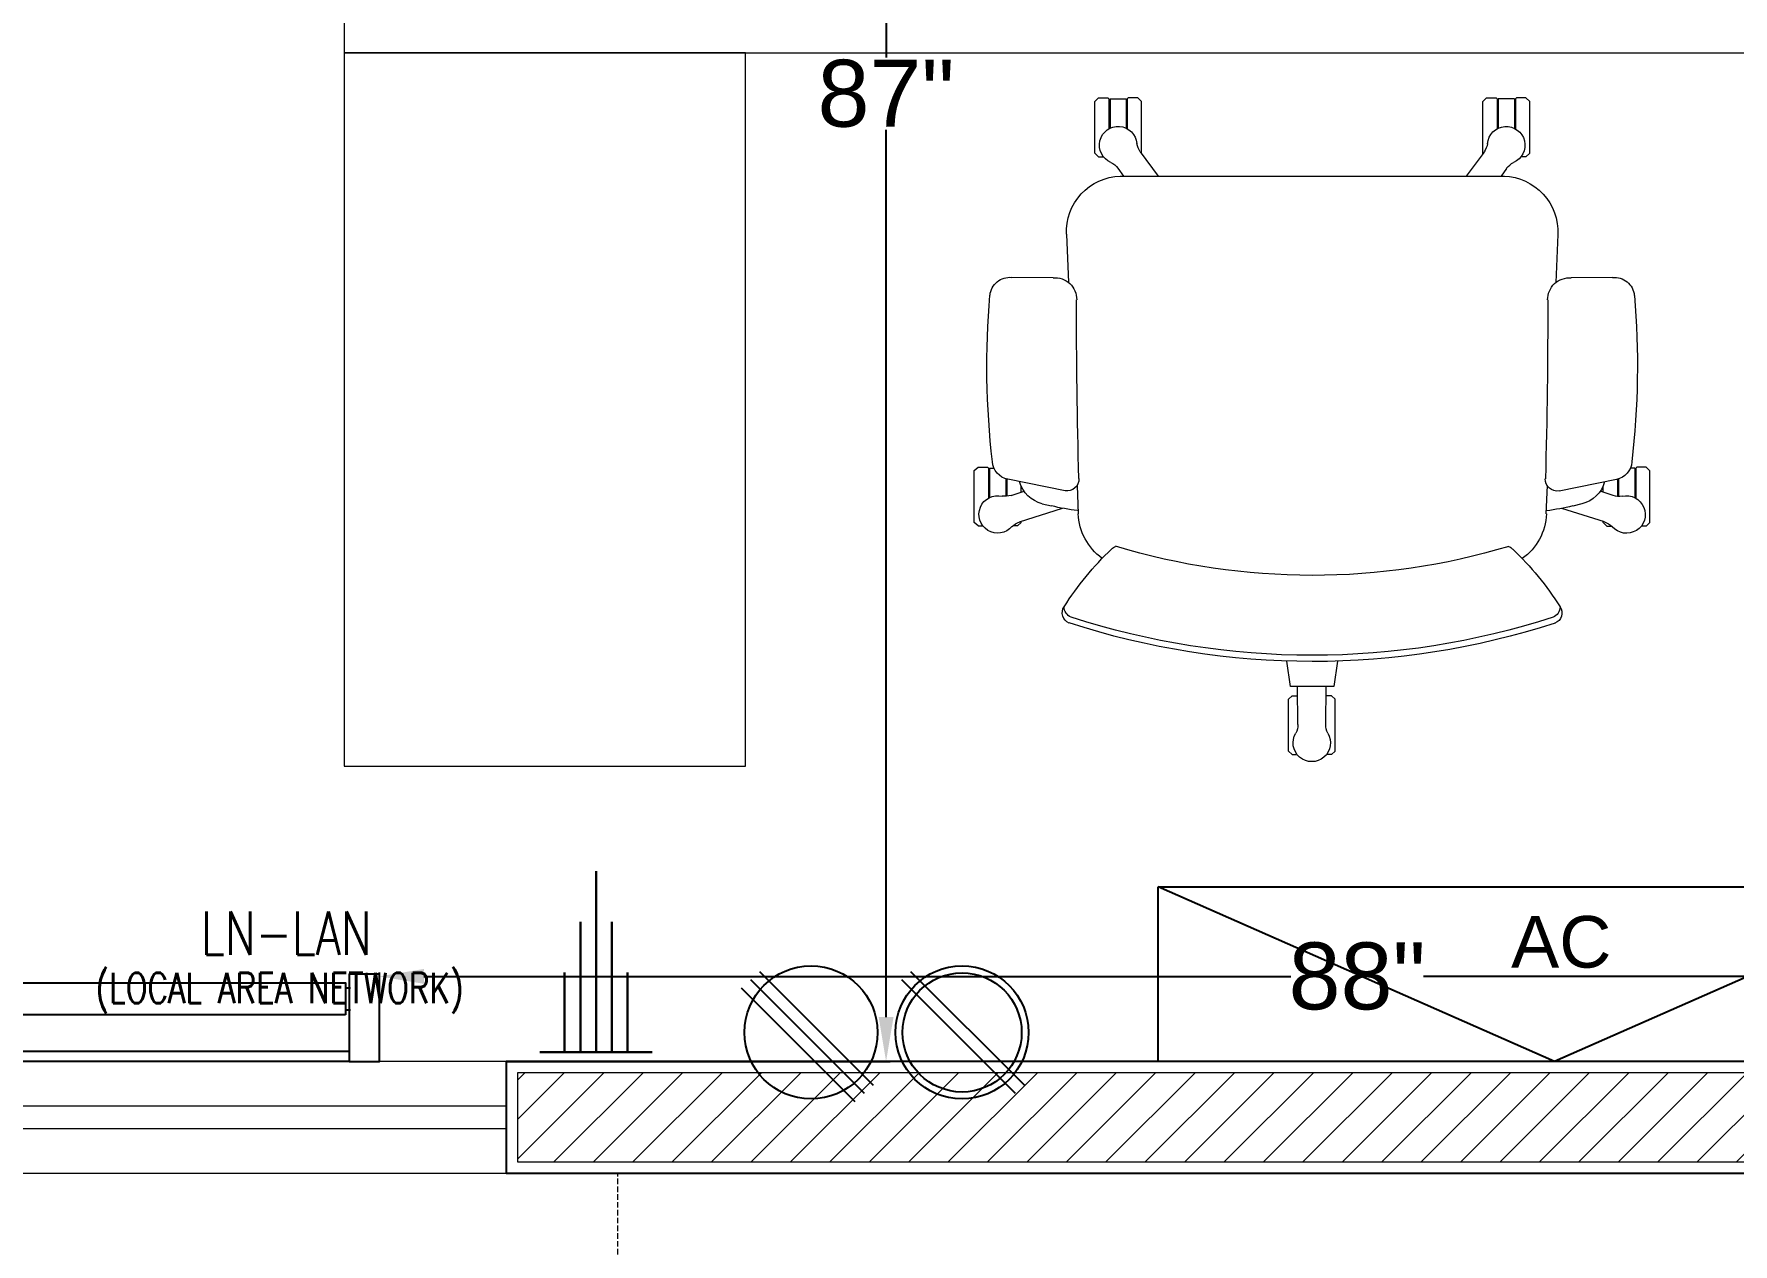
# Model space of a CAD drawing. Header units: inches. Extents: x 112 to 4169, y -2569 to 841.
# Drawn here: x 715.7 to 791.9, y -2444.5 to -2390.2 of the extents above; entities that cross this region are included whole.
import ezdxf

# ---------------------------------------------------------------- set-up
doc = ezdxf.new("R2010")
doc.units = ezdxf.units.IN
doc.header["$MEASUREMENT"] = 0
doc.linetypes.add('DASH', pattern=[0.35, 0.25, -0.1])
doc.layers.get('Defpoints').update_dxf_attribs({"lineweight": 0})
for name, color, linetype, lineweight in [('E-LAN', 6, 'Continuous', 30), ('Glass', 5, 'Continuous', 9), ('HACTH', 8, 'Continuous', 9), ('ID-FURN', 7, 'Continuous', 15), ('Plaster Line', 254, 'Continuous', 15), ('Sunshed', 5, 'Continuous', 15), ('WINDOW', 140, 'Continuous', 9)]:
    doc.layers.add(name, color=color, linetype=linetype, lineweight=lineweight)
for name, color, linetype in [('HVAC', 44, 'Continuous'), ('Lights', 7, 'Continuous'), ('Sockets', 7, 'Continuous'), ('wall 05', 253, 'Continuous')]:
    doc.layers.add(name, color=color, linetype=linetype)
doc.styles.get("Standard").update_dxf_attribs({"font": 'arial.ttf'})
doc.styles.add('TAVE1', font='ROMANS.shx', dxfattribs={"width": 0.75})
doc.dimstyles.get("Standard").update_dxf_attribs({"dimtxt": 3, "dimasz": 2, "dimexe": 0.18, "dimexo": 0.0625, "dimgap": 0.09, "dimtad": 0, "dimtih": 1, "dimtoh": 1, "dimdec": 0, "dimzin": 0, "dimdsep": 46, "dimtxsty": 'Standard', "dimcen": 0.09, "dimclrd": 5, "dimadec": 0, "dimazin": 0, "dimtfac": 1, "dimtdec": 0, "dimtofl": 0, "dimtmove": 0, "dimatfit": 3, "dimfxl": 1, "dimtolj": 1, "dimtzin": 0, "dimarcsym": 0})

# ---------------------------------------------------------------- blocks, each defined once
blk = doc.blocks.new('ch-1')
at = {"layer": 'ID-FURN', "color": 252, "lineweight": 13}
for p, q in [((300.3, 344.5), (296.8, 340.7)), ((296.8, 340.7), (296.8, 331)), ((296.8, 331), (297.8, 330)), ((297.8, 330), (328.3, 330)), ((353.2, 344.5), (300.3, 344.5)), ((356.8, 340.7), (353.2, 344.5)), ((356.8, 340.7), (356.8, 336.1)), ((297.8, 329), (297.8, 324.4)), ((297.8, 329), (327.8, 329)), ((308.6, 312.4), (326.6, 312.4)), ((308.9, 311.3), (326.5, 311.3)), ((322.2, 296.8), (316, 296.8)), ((325.7, 307.1), (321.2, 293.8)), ((352.6, 298.3), (338.8, 254.6)), ((353.2, 296.8), (352.1, 296.8)), ((356.8, 300.6), (353.2, 296.8)), ((356.8, 300.6), (356.8, 305.2)), ((-76.1, 221.9), (-79.7, 218.1)), ((-79.7, 218.1), (-79.7, 208.4)), ((-79.7, 208.4), (-78.7, 207.4)), ((-23.3, 221.9), (-76.1, 221.9)), ((-19.7, 218.1), (-23.3, 221.9)), ((-19.7, 218.1), (-19.7, 213)), ((-78.7, 207.4), (-48.2, 207.4)), ((-78.7, 206.3), (-78.7, 189.7)), ((-78.7, 206.3), (-48.7, 206.3)), ((-79.7, 187.7), (-78.7, 188.7)), ((-79.7, 178), (-79.7, 187.7)), ((-76.1, 174.2), (-79.7, 178)), ((-78.7, 189.7), (-48.7, 189.7)), ((-78.7, 188.7), (-48.2, 188.7)), ((-22.8, 174.2), (-76.1, 174.2)), ((-24.5, 175.5), (0, 157.3)), ((533.3, 24.3), (529.8, 20.5)), ((529.8, 20.5), (529.8, 14.9)), ((586.2, 24.3), (533.3, 24.3)), ((589.8, 20.5), (586.2, 24.3)), ((589.8, 20.5), (589.8, 16)), ((559, 14.7), (520.5, 15)), ((559, -13.7), (520.5, -14)), ((529.8, -19.6), (529.8, -13.9)), ((589.8, -19.6), (589.8, -15)), ((533.3, -23.4), (529.8, -19.6)), ((586.2, -23.4), (533.3, -23.4)), ((589.8, -19.6), (586.2, -23.4)), ((-24.5, -175), (0, -156.8)), ((-76.1, -173.7), (-79.7, -177.5)), ((-79.7, -177.5), (-79.7, -187.2)), ((-79.7, -187.2), (-78.7, -188.2)), ((-78.7, -188.2), (-48.2, -188.2)), ((-78.7, -189.2), (-48.7, -189.2)), ((-78.7, -205.8), (-78.7, -189.2)), ((-22.8, -173.7), (-76.1, -173.7)), ((-79.7, -207.9), (-78.7, -206.9)), ((-78.7, -205.8), (-48.7, -205.8)), ((-78.7, -206.9), (-48.2, -206.9)), ((-7.9, -197.9), (0, -192.2)), ((-79.7, -217.6), (-79.7, -207.9)), ((-76.1, -221.4), (-79.7, -217.6)), ((-23.3, -221.4), (-76.1, -221.4)), ((-19.7, -217.6), (-23.3, -221.4)), ((-19.7, -217.6), (-19.7, -212.6)), ((352.6, -297.8), (338.8, -254.1)), ((325.7, -306.6), (321.2, -293.4)), ((308.9, -310.8), (326.5, -310.8)), ((322.2, -296.3), (316, -296.3)), ((353.2, -296.3), (352.1, -296.3)), ((356.8, -300.1), (353.2, -296.3)), ((356.8, -300.1), (356.8, -304.7)), ((297.8, -328.5), (297.8, -323.9)), ((297.8, -328.5), (327.8, -328.5)), ((308.6, -311.9), (326.6, -311.9)), ((296.8, -330.5), (297.8, -329.5)), ((296.8, -340.2), (296.8, -330.5)), ((300.3, -344), (296.8, -340.2)), ((297.8, -329.5), (328.3, -329.5)), ((353.2, -344), (300.3, -344)), ((356.8, -340.2), (353.2, -344)), ((356.8, -340.2), (356.8, -335.7))]:
    blk.add_line(p, q, dxfattribs=at)
at = {"layer": 'ID-FURN', "color": 252}
for p, q in [((103.8, 264.3), (103.4, 306.4)), ((334.1, 275.2), (336.4, 265.8)), ((59.4, 250.7), (108.5, 248.6)), ((315.6, 239.8), (344.3, 238.6)), ((-7.9, 198.4), (0, 192.7)), ((0, 195.9), (0, -195.9)), ((315.6, -239.4), (344.3, -238.1)), ((59.4, -250.2), (108.5, -248.1)), ((103.4, -305.9), (103.8, -263.8)), ((334.1, -274.7), (336.4, -265.3))]:
    blk.add_line(p, q, dxfattribs=at)
for points in [[(320.9, 252), (309.1, 310.4)], [(320.9, -251.5), (309.1, -309.9)]]:
    blk.add_lwpolyline(points, dxfattribs=at)
at = {"layer": 'ID-FURN', "color": 252, "lineweight": 13}
blk.add_lwpolyline([(494.6, -25.6), (520.5, -21.8), (520.5, 22.3), (494.6, 26.1)], dxfattribs=at)
at = {"layer": 'ID-FURN', "color": 252}
for centre, radius, start, end in [((193.8, -510.8), 842.5, 83.3556, 94.9128), ((123.4, 308.5), 20.1, 95.0446, 186.0128), ((290, 306.5), 19.6, 11.3923, 86.0755), ((303.1, 267.6), 31.9, 13.7582, 74.5871), ((125.9, 262.4), 22.2, 175.0498, 270.9397), ((109.5, 210.3), 233.5, 7.127, 13.7582), ((57, 193.7), 57, 87.5809, 177.8265), ((309, 250), 12.1, 267.6468, 9.6188), ((596.7, 1.2), 296.9, 122.0525, 136.7624), ((445.4, 243.8), 11.1, 21.1039, 124.6268), ((439.4, 241.8), 11.1, 21.1039, 91.3806), ((-305.9, 0.2), 794.5, 341.9963, 18.0037), ((-305.9, 0.2), 800.8, 341.9963, 18.0037), ((147, -5274.9), 5515.2, 88.3219, 90.2152), ((341.6, 178.9), 59.8, 36.272, 87.3972), ((391.5, 194.2), 15.3, 136.9683, 155.6038), ((-286, 0.2), 693.1, 343.2048, 16.7952), ((57, -193.2), 57, 182.1735, 272.4191), ((391.5, -193.7), 15.3, 204.3962, 223.0317), ((596.7, -0.8), 296.9, 223.2376, 237.9475), ((341.6, -178.9), 59.8, 272.6028, 324.0692), ((125.9, -261.9), 22.2, 89.0603, 184.9502), ((147, 5275.4), 5515.2, 269.7848, 271.6781), ((309, -249.5), 12.1, 350.3812, 92.3532), ((109.5, -209.8), 233.5, 346.2418, 352.873), ((439.4, -241.3), 11.1, 268.6194, 338.8961), ((445.4, -243.3), 11.1, 235.3732, 338.8961), ((303.1, -267.1), 31.9, 285.413, 346.2418), ((123.4, -308), 20.1, 173.9872, 264.9554), ((290, -306), 19.6, 273.9245, 348.6077), ((193.8, 511.3), 842.5, 265.0872, 276.6444)]:
    blk.add_arc(centre, radius, start, end, dxfattribs=at)
at = {"layer": 'ID-FURN', "color": 252, "lineweight": 13}
for centre, radius, start, end in [((345, 320.7), 19.1, 310.5325, 193.4675), ((306.6, 313.2), 20, 342.2096, 8.7154), ((371.6, 292), 20, 135.2846, 161.7905), ((-31.5, 198), 19.1, 22.5325, 265.4675), ((3.9, 214.5), 20, 207.2846, 233.7904), ((-36.3, 159.2), 20, 54.2096, 80.7154), ((577.9, 0.5), 19.1, 238.5325, 121.4675), ((559, 34.7), 20, 270.2096, 296.7154), ((559, -33.7), 20, 63.2846, 89.7905), ((-31.5, -197.5), 19.1, 94.5325, 337.4675), ((-36.3, -158.7), 20, 279.2846, 305.7904), ((3.9, -214), 20, 126.2096, 152.7154), ((306.6, -312.7), 20, 351.2846, 17.7904), ((345, -320.2), 19.1, 166.5325, 49.4675), ((371.6, -291.5), 20, 198.2096, 224.7154)]:
    blk.add_arc(centre, radius, start, end, dxfattribs=at)
blk = doc.blocks.new('ASDSAETR')
for p, q in [((51404, -7188.31), (51404, -7197.3)), ((51404, -7190.29), (51410.36, -7190.29)), ((51404, -7191.55), (51414.43, -7191.55)), ((51404, -7192.81), (51418.49, -7192.81)), ((51404, -7194.07), (51414.43, -7194.07)), ((51404, -7195.33), (51410.36, -7195.33))]:
    blk.add_line(p, q)
blk = doc.blocks.new('A$C63C712C3')
at = {"ltscale": 2}
for p, q in [((39.8, 42), (33.8, 42)), ((1230.6, 42), (1236.6, 42)), ((39.8, 15.9), (33.8, 15.9)), ((1230.6, 15.9), (1236.6, 15.9))]:
    blk.add_line(p, q, dxfattribs=at)
for points in [[(35.5, 102.6), (0, 102.6), (0, 0), (35.5, 0)], [(35.5, 102.6), (1235.5, 102.6), (1235.5, 90.2), (35.5, 90.2)], [(1235.5, 102.6), (1270.9, 102.6), (1270.9, 0), (1235.5, 0)], [(39.8, 47.6), (1230.6, 47.6), (1230.6, 10.1), (39.8, 10.1)]]:
    blk.add_lwpolyline(points, close=True, dxfattribs=at)
blk = doc.blocks.new('*D279')
at = {"color": 0, "lineweight": -2, "transparency": 16777216}
for p, q in [((753.822, -2349.464), (753.704, -2349.464)), ((736.914, -2436.299), (754.064, -2436.299))]:
    blk.add_line(p, q, dxfattribs=at)
at = {"color": 5, "lineweight": -2, "transparency": 16777216}
for p, q in [((753.884, -2351.464), (753.884, -2391.26)), ((753.884, -2434.299), (753.884, -2394.503))]:
    blk.add_line(p, q, dxfattribs=at)
at = {"color": 5, "transparency": 16777216}
for points in [[(753.551, -2351.464), (754.218, -2351.464), (753.884, -2349.464)], [(753.551, -2434.299), (754.218, -2434.299), (753.884, -2436.299)]]:
    blk.add_solid(points, dxfattribs=at)
at = {"layer": 'Defpoints', "color": 0, "transparency": 16777216}
for p in [(753.884, -2349.464), (736.852, -2436.299), (753.884, -2436.299)]:
    blk.add_point(p, dxfattribs=at)
at = {"color": 0, "transparency": 16777216, "insert": (753.884, -2392.881), "char_height": 3, "attachment_point": 5}
blk.add_mtext('\\A1;87"', dxfattribs=at)
blk = doc.blocks.new('*D314')
at = {"color": 0, "lineweight": -2, "transparency": 16777216}
for p, q in [((731.163, -2436.236), (731.163, -2432.296)), ((818.852, -2436.236), (818.852, -2432.296))]:
    blk.add_line(p, q, dxfattribs=at)
at = {"color": 5, "lineweight": -2, "transparency": 16777216}
for p, q in [((733.163, -2432.476), (772.026, -2432.476)), ((816.852, -2432.476), (777.989, -2432.476))]:
    blk.add_line(p, q, dxfattribs=at)
at = {"color": 5, "transparency": 16777216}
for points in [[(733.163, -2432.143), (733.163, -2432.81), (731.163, -2432.476)], [(816.852, -2432.143), (816.852, -2432.81), (818.852, -2432.476)]]:
    blk.add_solid(points, dxfattribs=at)
at = {"layer": 'Defpoints', "color": 0, "transparency": 16777216}
for p in [(818.852, -2432.476), (731.163, -2436.299), (818.852, -2436.299)]:
    blk.add_point(p, dxfattribs=at)
at = {"color": 0, "transparency": 16777216, "insert": (775.007, -2432.476), "char_height": 3, "attachment_point": 5}
blk.add_mtext('\\A1;88"', dxfattribs=at)

msp = doc.modelspace()

# ---------------------------------------------------------------- hatches: boundary and pattern name
at = {"layer": 'HACTH'}
h = msp.add_hatch(dxfattribs=at)
h.set_pattern_fill('ANSI31', color=256, scale=10, style=0)
h.set_pattern_definition([(45, (-118637.8273, -175126.3978), (-0.8838834765, 0.8838834765), [])])
h.paths.add_polyline_path([(818.352, -2440.799), (818.352, -2436.799), (737.352, -2436.799), (737.352, -2440.799)])

# ---------------------------------------------------------------- linework, layer by layer
at = {"layer": 'Glass', "ltscale": 10}
msp.add_lwpolyline([(736.852, -2439.299), (736.852, -2438.299), (676.852, -2438.299), (676.852, -2439.299)], close=True, dxfattribs=at)
at = {"layer": 'HVAC'}
for p, q in [((783.852, -2436.299), (766.085, -2428.462)), ((801.618, -2428.462), (783.852, -2436.299))]:
    msp.add_line(p, q, dxfattribs=at)
msp.add_lwpolyline([(766.085, -2428.462), (801.618, -2428.462), (801.618, -2436.299), (766.085, -2436.299)], close=True, dxfattribs=at)
at = {"layer": 'ID-FURN'}
for points in [[(795.582, -2363.041), (729.582, -2363.041), (729.582, -2391.041), (795.582, -2391.041)], [(747.582, -2391.041), (729.582, -2391.041), (729.582, -2423.041), (747.582, -2423.041)]]:
    msp.add_lwpolyline(points, close=True, dxfattribs=at)
at = {"layer": 'Plaster Line'}
msp.add_lwpolyline([(818.352, -2436.799), (737.352, -2436.799), (737.352, -2440.799), (818.352, -2440.799)], close=True, dxfattribs=at)
at = {"layer": 'Sockets', "color": 5}
for p, q in [((748.211, -2432.25), (753.312, -2437.35)), ((747.387, -2432.987), (752.487, -2438.087)), ((747.799, -2432.618), (752.9, -2437.719))]:
    msp.add_line(p, q, dxfattribs=at)
at = {"layer": 'Sockets', "color": 3}
for p, q in [((754.984, -2432.25), (760.085, -2437.35)), ((754.572, -2432.618), (759.672, -2437.719))]:
    msp.add_line(p, q, dxfattribs=at)
at = {"layer": 'Sockets', "color": 5}
msp.add_circle((750.519, -2434.99), 2.985, dxfattribs=at)
at = {"layer": 'Sockets', "color": 3}
for radius in [2.985, 2.672]:
    msp.add_circle((757.291, -2434.99), radius, dxfattribs=at)
at = {"layer": 'Sunshed', "linetype": 'DASH'}
msp.add_lwpolyline([(671.852, -2441.299), (671.852, -2459.299), (741.852, -2459.299), (741.852, -2441.299)], dxfattribs=at)
at = {"layer": 'wall 05'}
msp.add_lwpolyline([(818.852, -2436.299), (736.852, -2436.299), (736.852, -2441.299), (818.852, -2441.299)], close=True, dxfattribs=at)
at = {"layer": 'WINDOW', "ltscale": 10}
msp.add_lwpolyline([(736.852, -2441.299), (736.852, -2436.299), (676.852, -2436.299), (676.852, -2441.299)], close=True, dxfattribs=at)

# ---------------------------------------------------------------- block references
at = {"layer": 'E-LAN', "lineweight": 0, "xscale": 0.5599999999999999, "yscale": 0.5599999999999999, "zscale": 0.5599999999999999, "rotation": 89.99999999999642}
msp.add_blockref('ASDSAETR', (-3287.092, -31222.108), dxfattribs=at)
at = {"layer": 'ID-FURN', "xscale": -0.04399999996445034, "yscale": 0.04400000005261973, "zscale": 0.044, "rotation": 89.98715868031529}
msp.add_blockref('ch-1', (773.002, -2396.574), dxfattribs=at)
at = {"layer": 'Lights', "lineweight": 0, "xscale": 0.03825769670308159, "yscale": 0.03825769671356965, "zscale": 0.03825769671681735, "rotation": 180}
msp.add_blockref('A$C63C712C3', (731.163, -2432.374), dxfattribs=at)

# ---------------------------------------------------------------- texts
at = {"layer": 'E-LAN', "lineweight": 0, "style": 'TAVE1', "width": 0.75}
for s, height, p in [('LN-LAN', 1.9513, (723.168, -2431.509)), ('(LOCAL AREA NETWORK)', 1.36592, (718.437, -2433.678))]:
    msp.add_text(s, height=height, dxfattribs=at).set_placement(p)
at = {"layer": 'HVAC'}
msp.add_text('AC', height=2.3162, dxfattribs=at).set_placement((781.91, -2432.082))

# ---------------------------------------------------------------- dimensions: what is measured, and where the dimension line sits
dim = msp.add_linear_dim(base=(753.884, -2436.299), p1=(753.884, -2349.464), p2=(736.852, -2436.299), angle=90, dimstyle='Standard', override={"dimpost": '"'})
dim.commit()
dim.dimension.update_dxf_attribs({"geometry": '*D279', "text_midpoint": (753.884, -2392.881)})
dim = msp.add_linear_dim(base=(818.852, -2432.476), p1=(731.163, -2436.299), p2=(818.852, -2436.299), dimstyle='Standard', override={"dimpost": '"'})
dim.commit()
dim.dimension.update_dxf_attribs({"geometry": '*D314', "text_midpoint": (775.007, -2432.476)})

doc.saveas('drawing.dxf')
